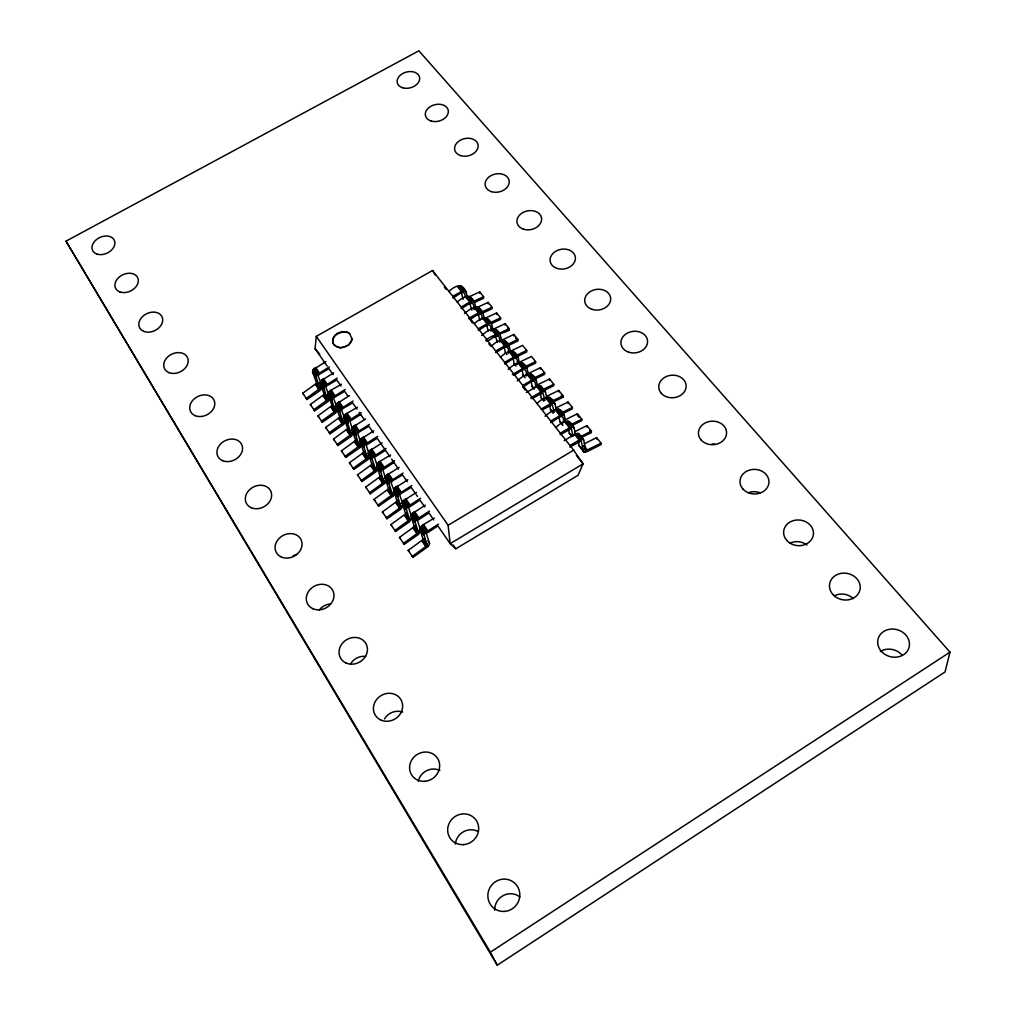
<?xml version="1.0" encoding="UTF-8"?>
<svg xmlns="http://www.w3.org/2000/svg" width="1016" height="1016" viewBox="0 0 1016 1016"><rect width="100%" height="100%" fill="white"/><g stroke="black" fill="none" stroke-linecap="round" stroke-linejoin="round"><path stroke-width="1.5" d="M353.593 432.448L351.549 436.093L337.934 445.541L337.134 444.475L351.345 434.188L347.561 423.151L348.374 420.802L361.201 412.648M509.346 351.726L522.63 345.389L526.707 350.482L526.707 351.968L516.077 357.048M322.313 386.651L320.37 390.296L307.035 399.504L302.755 393.23L316.598 383.197L312.56 371.92L313.309 369.57L325.844 361.671M365.595 418.973L352.743 427.165L351.917 429.514L355.663 440.512L341.401 450.85L345.872 457.39L359.575 447.878L361.645 444.703M307.035 399.504L306.235 398.412L320.116 388.353L316.103 377.101L316.852 374.752L329.413 366.827M345.872 457.39L345.084 456.336L359.385 445.973L355.663 435L356.489 432.664L369.38 424.434M329.908 398.907L328.028 401.549L314.63 410.82L310.312 404.495L324.231 394.399L320.256 383.172L321.018 380.822L333.604 372.872M518.16 362.852L531.495 356.464L535.623 361.607L535.61 363.093L526.275 367.589M373.825 430.848L360.909 439.103L360.07 441.439L363.741 452.387L349.415 462.775L353.924 469.379L367.69 459.804L369.456 457.67L369.684 455.727M314.63 410.82L313.83 409.727L327.787 399.618L323.837 388.417L324.599 386.067L337.223 378.079M353.924 469.379L353.136 468.325L367.513 457.911L363.855 446.989L364.706 444.652L377.66 436.372M540.448 369.125L540.474 367.652L528.422 373.469M348.069 396.291L344.64 391.338L334.391 397.447L333.756 398.92L337.668 408.851L337.477 410.82L335.191 413.372L322.313 422.262L317.945 415.874L332.054 405.46L328.155 395.046L328.435 392.824L330.492 390.538L341.465 384.2M322.313 422.262L321.5 421.183L335.547 411.01L331.648 399.86L332.435 397.51L345.123 389.471M382.156 442.862L369.164 451.168L368.313 453.504L371.932 464.388L357.505 474.84L362.052 481.495L375.907 471.869L377.685 469.735L377.939 467.792M540.474 367.652L544.652 372.859L544.627 374.332L533.908 379.527M345.529 420.37L345.326 422.339L343.624 424.447L330.073 433.832L325.679 427.406L339.763 417.195L335.902 406.07L336.69 403.733L349.415 395.656M362.052 481.495L361.277 480.466L375.73 469.976L372.148 459.13L373.012 456.794L386.042 448.45M549.529 380.454L549.554 378.981L537.464 384.848M330.073 433.832L329.273 432.765L343.395 422.529L339.56 411.429L340.36 409.092L353.111 400.99M390.589 455.016L379.298 461.683L377.126 464.007L376.758 466.204L380.2 476.542L365.709 487.058L370.281 493.776L385.28 483.032L386.372 480.428L382.791 469.862L393.967 462.534M549.554 378.981L553.784 384.251L553.745 385.712L542.989 390.97M337.934 445.541L333.502 439.052L347.764 428.523L343.98 418.211L344.284 415.989L346.38 413.69L357.454 407.251M370.281 493.776L369.519 492.747L384.061 482.194L380.543 471.411L381.419 469.075L394.525 460.68M558.698 391.897L558.736 390.436L546.595 396.367M399.136 467.322L385.991 475.755L385.102 478.091L388.582 488.836L374.002 499.415L378.625 506.184L392.633 496.43L394.792 493.243M553.517 401.866L562.966 397.231L563.016 395.77L558.736 390.436M378.625 506.184L377.863 505.168L392.481 494.563L389.039 483.845L389.941 481.52L403.098 473.05M567.982 403.479L568.033 402.019L555.841 408.026M407.772 479.768L394.564 488.277L393.662 490.601L397.065 501.282L382.384 511.924L387.058 518.757L401.155 508.927L403.263 504.863M387.058 518.757L386.296 517.754L401.015 507.073L397.637 496.43L398.551 494.106L411.798 485.572M568.033 402.019L572.364 407.416L572.3 408.876L561.454 414.236M563.842 420.497L577.444 413.753L577.38 415.201L579.12 417.385M416.509 492.379L403.238 500.939L402.311 503.276L405.651 513.867L390.881 524.586L395.592 531.482L409.765 521.589L411.988 517.931L408.635 507.581L419.989 500.101L424.764 506.984M395.592 531.482L394.843 530.479L409.639 519.735L406.349 509.168L407.276 506.844L420.586 498.246M577.444 413.753L581.825 419.214L581.749 420.662L570.865 426.085M425.361 505.142L412.013 513.766L411.074 516.09L414.338 526.618L399.478 537.4L404.228 544.36L418.49 534.391L420.738 530.746L417.462 520.471L428.879 512.928L433.718 519.9M586.88 427.063L586.956 425.615L574.662 431.762M404.228 544.36L403.479 543.37L418.376 532.562L415.15 522.059L416.103 519.748L429.489 511.086M581.736 437.388L591.312 432.587L591.388 431.14L586.956 425.615M434.327 518.058L422.745 525.018L420.484 527.368L420.027 529.539L423.126 539.521L408.178 550.367L412.966 557.39L428.409 546.303L429.603 543.712L426.39 533.514L437.883 525.92L450.177 543.662L455.828 548.792L578.091 475.247L583.057 463.842L573.634 450.151L432.511 270.523L316.281 336.372L315.087 348.679L327.177 366.128M596.506 439.077L596.595 437.629L584.251 443.84M412.966 557.39L412.242 556.412L427.215 545.529L424.078 535.127L425.044 532.803L438.506 524.078M596.595 437.629L601.078 443.217L600.977 444.665L586.613 451.879L583.425 451.549L581.279 440.944L569.862 447.04M351.612 339.966L351.815 338.569L351.282 341.732L348.298 345.415L351.752 340.347M332.829 342.252L333.21 343.548L332.804 339.115L335.039 335.178L337.668 333.159L342.494 331.61L347.243 332.194L349.733 333.692L351.942 338.95M349.733 333.692C344.932 329.286 332.892 333.921 332.6 340.512M949.998 652.145L945.045 671.957L497.243 965.2L66.002 241.16L418.859 50.8L949.998 652.145L490.385 952.157L497.243 965.2M335.788 346.265L333.718 344.361L337.121 346.939L340.233 347.574L343.586 347.231L348.171 345.034M564.147 440.639L575.361 433.984L578.46 433.54L583.603 439.776L586.13 450.482L601.078 443.217M569.938 445.554L579.869 439.661L583.336 439.445M576.453 455.447L583.057 463.842L450.177 543.662L448.107 525.247L573.634 450.151M555.828 427.609C566.166 417.119 574.231 420.319 575.246 434.975M560.26 433.248L570.141 427.406L573.621 427.203M560.197 434.734L571.322 428.638L573.189 436.194M545.033 416.281C555.32 407.225 563.588 405.447 565.442 421.513M550.697 421.081L560.54 415.29L564.02 415.125M550.659 422.58C555.435 420.865 564.731 410.007 563.397 422.732M536.943 403.568C547.319 393.078 555.13 396.646 556.273 411.035M541.261 409.067L551.053 403.327L554.52 403.174M542.569 409.778L552.247 404.584L554.241 412.242M526.377 392.519L537.388 386.08L540.474 385.724L545.414 391.719L546.964 399.275M530.644 397.955L541.68 391.49L545.148 391.376M531.914 398.704L542.887 392.773L544.932 400.469M517.22 380.835C527.545 371.729 535.457 370.586 537.464 386.22M522.719 385.458L532.422 379.806L535.876 379.717M504.622 363.931C509.702 361.772 518.363 351.993 517.347 364.541M508.165 369.303C518.516 360.172 526.301 359.232 528.358 374.739M512.331 374.612L523.265 368.262L526.72 368.198M385.496 450.317L374.536 457.276L377.419 466.446M513.613 375.387C518.63 373.304 527.418 363.322 526.351 375.907M495.706 351.079L505.27 345.58L508.737 345.542M495.732 352.615C500.875 350.368 509.41 340.792 508.457 353.314M500.494 357.162C510.248 347.904 517.601 349.479 519.354 363.372M504.609 362.407L514.21 356.857L517.677 356.806M485.661 340.614C492.709 333.451 501.485 334.874 509.181 330.111L509.168 328.613L505.181 323.634L491.998 329.832M360.693 414.515L349.898 421.322L352.958 430.644M486.956 341.427C492.138 339.09 500.558 329.73 499.681 342.202M491.642 345.897C501.396 336.652 508.66 338.379 510.451 352.158M478.231 328.828L487.693 323.406L491.147 323.418M478.269 330.365C483.514 327.952 491.82 318.795 490.995 331.229M481.635 335.496C492.011 326.327 499.478 325.945 501.65 341.059M464.452 313.601C474.828 304.419 482.105 304.394 484.365 319.24M468.389 318.605L479.057 312.522L482.511 312.547M469.684 319.43C473.697 318.275 482.625 308 482.054 318.91M474.243 323.761C484.01 314.516 491.084 316.548 492.963 330.086M457.251 302.12C467.017 292.9 473.926 295.212 475.856 308.521M461.137 307.073L470.522 301.752L473.964 301.803M461.2 308.623C466.547 306.057 474.624 297.307 473.913 309.639M448.894 291.49C457.403 283.197 465.226 283.858 467.093 296.443M452.742 296.38L462.077 291.097L465.531 291.173M452.819 297.942C456.908 296.647 465.645 286.715 465.15 297.548M580.441 436.626L591.388 431.14M570.916 424.637L581.825 419.214M561.505 412.788L572.364 407.416M552.209 401.066L563.016 395.77M543.014 389.496L553.784 384.251M533.921 378.054L544.652 372.859M524.942 366.751L535.623 361.607M516.065 355.575L526.707 350.482M505.955 345.148L517.893 339.484L513.855 334.455L500.304 340.843M507.301 346.012L517.893 340.982L517.893 339.484M498.615 333.604L509.168 328.613M490.03 322.796L500.545 317.868L496.608 312.941L484.784 318.465M491.388 323.672L500.57 319.367L500.545 317.868M481.597 313.614L492.061 308.737L492.023 307.238L488.125 302.374L477.66 307.226L481.635 312.115M481.546 312.115L492.023 307.238M473.164 301.561L483.591 296.723L479.743 291.909L468.02 297.32M474.523 302.451L483.641 298.234L483.591 296.723M495.999 336.334L493.154 336.779M487.439 325.526L484.188 325.78M478.98 314.833L476.136 315.252M470.611 304.267L467.03 304.216M337.121 346.939L340.373 347.942L343.586 347.231M571.373 434.505L569.404 433.807L568.528 429.209M580.39 446.634L584.365 452.209M559.029 417.22L559.956 421.83L561.378 422.58M552.056 410.769L550.609 410.007L549.656 405.371M542.823 399.098L541.376 398.323L540.106 392.227M533.705 387.566L532.257 386.779L531.228 382.08M524.701 376.161L523.24 375.361L521.881 369.202M515.785 364.896L514.325 364.084L512.915 357.899M506.501 353.67L505.371 352.539L504.063 346.71M579.501 446.443L578.129 441.35M497.383 342.481L495.313 335.661M471.856 310.172L469.659 303.251M315.087 348.679L319.799 354.343M507.594 328.117L509.181 330.111M515.48 337.96L517.093 339.966M561.264 395.097L562.966 397.231M589.534 430.378L591.312 432.587M461.264 286.042L466.001 291.998M469.659 296.608L474.434 302.616M478.168 307.302L482.968 313.36M486.753 318.122L490.804 323.215M495.452 329.07L500.342 335.216M504.241 340.131L509.181 346.342M513.144 351.333L518.109 357.594M522.148 362.661L526.339 367.944M531.254 374.129L536.308 380.492M540.474 385.724L545.567 392.151M549.796 397.472L554.939 403.936M559.245 409.346L564.426 415.874M568.795 421.373L574.027 427.952M578.46 433.54L583.743 440.182M460.769 285.864L464.642 290.728M469.176 296.443L473.088 301.358M486.27 317.957L490.271 322.999M494.97 328.905L499.008 333.997M503.758 339.979L507.86 345.135M512.661 351.18L516.801 356.387M521.665 362.509L525.856 367.792M530.771 373.977L535.013 379.324M539.991 385.585L544.284 390.982M549.313 397.332L553.656 402.793M558.762 409.207L563.156 414.744M568.312 421.246L572.757 426.847M577.99 433.413L582.486 439.09M460.21 285.788L464.071 290.665M468.605 296.367L472.516 301.295M477.101 307.073L481.063 312.052M485.699 317.894L489.699 322.936M494.398 328.854L498.437 333.947M503.187 339.928L507.289 345.084M512.089 351.13L516.23 356.349M521.094 362.471L525.285 367.741M530.2 373.939L534.441 379.285M539.42 385.547L543.712 390.957M548.754 397.294L553.098 402.768M558.19 409.181L562.585 414.719M567.741 421.221L572.198 426.822M577.418 433.4L581.914 439.064M459.575 285.826L463.448 290.703M467.982 296.418L471.894 301.346M476.479 307.124L480.428 312.103M485.077 317.945L489.077 322.986M493.763 328.905L497.815 333.997M502.564 339.979L506.654 345.135M511.454 351.193L515.595 356.413M520.459 362.534L524.65 367.817M529.565 374.015L533.806 379.349M538.785 385.623L543.077 391.033M548.119 397.37L552.45 402.844M557.555 409.27L561.95 414.807M567.106 421.31L571.551 426.91M576.783 433.489L581.279 439.166M458.915 285.979L462.775 290.843M467.309 296.57L471.221 301.498M475.805 307.276L479.755 312.255M484.391 318.11L488.391 323.151M493.09 329.057L497.129 334.162M501.879 340.144L505.981 345.3M510.781 351.358L514.922 356.578M519.773 362.712L523.964 367.983M528.891 374.193L533.121 379.527M538.099 385.801L542.392 391.211M547.433 397.561L551.764 403.035M556.87 409.461L561.264 414.998M566.42 421.5L570.865 427.101M576.085 433.692L580.593 439.356M496.735 334.34L498.348 336.372M505.536 345.44L507.175 347.497M458.216 286.233L462.077 291.097M466.611 296.812L470.522 301.752M475.107 307.531L479.057 312.522M483.705 318.364L487.693 323.406M492.392 329.324L496.43 334.429M501.18 340.411L505.27 345.58M510.07 351.638L514.21 356.857M519.074 362.979L523.265 368.262M528.18 374.46L532.422 379.806M537.388 386.08L541.68 391.49M546.71 397.84L551.053 403.327M556.146 409.753L560.54 415.29M565.696 421.792L570.141 427.406M575.361 433.984L579.869 439.661M457.53 286.576L461.391 291.452M465.925 297.167L469.824 302.095M474.409 307.886L478.371 312.865M483.006 318.719L486.994 323.761M491.693 329.679L495.732 334.785M500.482 340.779L504.571 345.935M509.372 351.993L513.499 357.226M518.363 363.347L522.554 368.63M527.469 374.84L531.698 380.187M536.677 386.461L540.957 391.871M545.998 398.221L550.329 403.708M555.422 410.134L559.816 415.671M564.972 422.186L569.417 427.787M574.637 434.378L579.133 440.055M583.768 445.643L587.337 450.151M583.451 445.795L587.007 450.291M584.911 448.158L586.702 450.405M584.619 448.221L586.397 450.469M584.34 448.234L586.13 450.482M582.168 448.882L584.835 452.26M560.908 422.529L562.648 424.726M505.371 352.539L506.997 354.584M514.185 363.69L515.963 366.154M523.1 374.98L525.132 377.787M532.117 386.385L534.175 389.217M541.249 397.942L543.789 401.168M550.481 409.626L553.187 413.271M559.829 421.45L562.788 425.45M569.278 433.426L571.919 436.766M578.841 445.541L583.959 452.069M444.36 287.16L446.202 289.522M470.611 320.611L472.453 322.948M488.836 343.827L490.728 346.227M525.183 390.119L522.707 386.969C527.672 384.975 536.575 374.777 535.445 387.413M408.178 550.367L408.927 551.358M390.881 524.586L391.63 525.59M399.478 537.4L400.228 538.391M374.002 499.415L374.764 500.444M382.384 511.924L383.146 512.94M349.415 462.775L350.19 463.829M357.505 474.84L358.292 475.882M365.709 487.058L366.471 488.086M333.502 439.052L334.289 440.119M341.401 450.85L342.202 451.904M463.194 299.377L461.302 292.697M310.312 404.495L311.112 405.587M317.945 415.874L318.757 416.966M325.679 427.406L326.479 428.473M479.933 320.561L478.117 313.931M302.755 393.23L303.568 394.335M316.281 336.372L448.107 525.247M453.136 544.906L455.828 548.792M333.146 374.739L328.955 368.706L319.087 374.434L318.186 376.187L321.64 384.823M340.995 386.067L336.753 379.959L326.555 386.017L325.984 387.731L329.895 397.472M356.959 409.118L352.628 402.857L342.608 408.737L341.668 410.489L344.995 418.998M359.207 412.356L364.211 419.583M373.304 432.714L368.871 426.301L359.08 432.016L357.797 434.035L361.01 442.443M390.042 456.87L377.139 438.239L366.23 445.148L369.164 454.368M391.617 459.143L398.564 469.176M407.2 481.622L402.539 474.904L392.214 481.076L391.249 483.07L394.716 492.354M415.138 493.09L411.213 487.426L400.837 493.649L399.809 495.402L402.78 503.542M415.925 494.233L417.551 496.57M315.671 367.475L319.214 372.643M323.38 378.714L326.974 383.946M331.191 390.093L334.823 395.389M339.09 401.599L342.76 406.959M347.078 413.245L350.799 418.668M355.168 425.018L358.927 430.505M363.347 436.944L367.157 442.493M371.627 449.009L375.488 454.622M380.009 461.213L383.908 466.903M388.493 473.57L392.443 479.323M397.078 486.08L401.079 491.896M405.765 498.742L409.816 504.635M414.566 511.556L418.668 517.525M423.481 524.535L427.622 530.581M314.973 367.919L318.529 373.088M322.694 379.159L326.288 384.404M330.492 390.538L334.124 395.834M338.392 402.044L342.062 407.403M346.38 413.69L350.101 419.113M354.457 425.475L358.229 430.962M362.649 437.401L366.446 442.951M370.916 449.466L374.777 455.092M379.298 461.683L383.197 467.373M387.769 474.04L391.719 479.793M396.354 486.55L400.355 492.379M405.041 499.212L409.092 505.117M413.83 512.039L417.932 518.008M422.745 525.018L426.885 531.063M314.35 368.427L317.894 373.596M322.059 379.666L325.641 384.912M329.857 391.058L333.489 396.354M337.744 402.565L341.427 407.924M345.732 414.21L349.453 419.633M353.809 425.996L357.569 431.483M361.988 437.921L365.785 443.484M370.256 449.999L374.104 455.613M378.625 462.216L382.524 467.893M387.109 474.574L391.046 480.327M395.681 487.083L399.669 492.912M404.368 499.758L408.407 505.65M413.156 512.572L417.246 518.554M422.046 525.564L426.199 531.609M313.779 368.986L317.335 374.155M321.488 380.238L325.082 385.47M329.286 391.617L332.918 396.913M337.172 403.136L340.843 408.495M345.161 414.782L348.869 420.205M353.225 426.568L356.984 432.054M361.404 438.493L365.201 444.055M369.672 450.571L373.52 456.184M378.041 462.788L381.927 468.478M386.499 475.145L390.449 480.911M395.072 487.667L399.072 493.497M403.758 500.329L407.797 506.235M412.534 513.156L416.636 519.138M421.437 526.148L425.577 532.193M313.309 369.57L316.852 374.752M321.018 380.822L324.599 386.067M328.803 392.214L332.435 397.51M336.69 403.733L340.36 409.092M344.665 415.379L348.374 420.802M352.743 427.165L356.489 432.664M360.909 439.103L364.706 444.652M369.164 451.168L373.012 456.794M377.533 463.385L381.419 469.075M385.991 475.755L389.941 481.52M394.564 488.277L398.551 494.106M403.238 500.939L407.276 506.844M412.013 513.766L416.103 519.748M420.903 526.758L425.044 532.803M312.953 370.18L316.484 375.361M320.65 381.432L324.231 386.677M328.435 392.824L332.054 398.12M336.309 404.343L339.979 409.702M344.284 415.989L347.993 421.411M352.349 427.787L356.108 433.273M360.515 439.712L364.312 445.262M368.77 451.79L372.618 457.403M377.126 464.007L381.025 469.697M385.585 476.377L389.534 482.13M394.157 488.887L398.145 494.716M402.819 501.561L406.857 507.467M411.594 514.388L415.684 520.357M420.484 527.368L424.612 533.425M312.699 370.789L316.243 375.971M320.396 382.041L323.977 387.286M328.181 393.433L331.8 398.729M336.055 404.952L339.712 410.312M344.018 416.598L347.726 422.021M352.082 428.384L355.829 433.883M360.236 440.322L364.033 445.872M368.49 452.387L372.339 458.013M376.847 464.617L380.733 470.306M385.305 476.974L389.242 482.74M393.865 489.496L397.84 495.325M402.526 502.171L406.552 508.064M411.29 514.998L415.379 520.967M420.167 527.977L424.307 534.022M312.572 371.373L316.103 376.555M320.256 382.626L323.837 387.871M328.041 394.017L331.66 399.313M335.915 405.524L339.573 410.896M343.878 417.182L347.586 422.605M351.93 428.968L355.689 434.454M360.083 440.906L363.88 446.456M368.338 452.971L372.174 458.597M376.682 465.188L380.581 470.878M385.14 477.558L389.077 483.311M393.687 490.068L397.675 495.897M402.349 502.742L406.387 508.635M411.124 515.569L415.201 521.538M419.989 528.549L424.129 534.594M312.56 371.92L316.103 377.101M320.256 383.172L323.837 388.417M328.028 394.551L331.648 399.86M335.902 406.07L339.56 411.429M343.865 417.728L347.561 423.151M351.917 429.514L355.663 435M360.07 441.439L363.855 446.989M368.313 453.504L372.148 459.13M376.657 465.722L380.543 471.411M385.102 478.091L389.039 483.845M393.662 490.601L397.637 496.43M402.311 503.276L406.349 509.168M411.074 516.09L415.15 522.059M419.951 529.069L424.078 535.127M427.876 540.906L429.527 543.306M312.687 372.415L316.23 377.584M320.37 383.667L323.952 388.899M328.155 395.046L331.775 400.342M336.017 406.552L339.674 411.912M343.98 418.211L347.675 423.621M352.031 429.997L355.778 435.483M360.172 441.922L363.969 447.472M368.414 453.987L372.25 459.6M376.758 466.204L380.644 471.881M385.204 478.561L389.141 484.315M393.751 491.071L397.739 496.9M402.4 503.733L406.438 509.638M411.163 516.56L415.239 522.529M420.027 529.539L424.167 535.584M316.687 382.219L320.192 387.375M324.32 393.421L327.876 398.628M332.041 404.749L335.648 410.02M339.865 416.217L343.497 421.551M347.764 427.812L351.447 433.21M355.765 439.534L359.486 444.995M363.855 451.409L367.627 456.933M372.046 463.423L375.856 469.011M380.34 475.577L384.188 481.228M388.722 487.87L392.62 493.598M397.205 500.317L401.155 506.108M405.79 512.915L409.791 518.782M414.49 525.666L418.541 531.597M423.291 538.569L427.38 544.589M316.738 382.435L320.256 387.833M324.383 393.637L327.939 399.085M332.105 404.965L335.699 410.477M339.915 416.433L343.56 421.996M347.828 428.028L351.498 433.654M355.816 439.75L359.537 445.452M363.906 451.625L367.678 457.378M372.097 463.626L375.907 469.455M380.378 475.78L384.239 481.673M388.76 488.074L392.659 494.043M397.256 500.52L401.193 506.552M405.841 513.118L409.829 519.214M414.528 525.869L418.567 532.041M423.329 538.772L427.406 545.02M316.7 382.93L320.218 388.087M324.333 394.132L327.889 399.351M332.054 405.46L335.648 410.743M339.865 416.928L343.51 422.262M347.764 428.523L351.447 433.921M355.765 440.245L359.486 445.707M363.855 452.12L367.614 457.645M372.034 464.121L375.844 469.71M380.314 476.275L384.175 481.927M388.696 488.569L392.595 494.297M397.18 501.015L401.13 506.806M405.765 513.601L409.765 519.468M414.452 526.351L418.503 532.295M423.24 539.255L427.342 545.274M316.598 383.197L320.116 388.353M324.231 394.399L327.787 399.618M331.953 405.74L335.547 411.01M339.763 417.195L343.395 422.529M347.663 428.79L351.345 434.188M355.663 440.512L359.385 445.973M363.741 452.387L367.513 457.911M371.932 464.388L375.73 469.976M380.2 476.542L384.061 482.194M388.582 488.836L392.481 494.563M397.065 501.282L401.015 507.073M405.651 513.867L409.639 519.735M414.338 526.618L418.376 532.562M423.126 539.521L427.215 545.529M357.899 444.106L360.121 447.383M390.855 492.493L393.205 495.922M316.459 383.476L319.964 388.633M324.091 394.678L327.635 399.885M331.813 406.006L335.394 411.277M339.611 417.462L343.243 422.796M347.51 429.057L351.193 434.454M355.498 440.792L359.22 446.253M363.588 452.653L367.348 458.178M371.767 464.668L375.577 470.256M380.048 476.809L383.896 482.473M388.417 489.115L392.316 494.83M396.9 501.548L400.85 507.352M405.473 514.147L409.473 520.014M414.16 526.898L418.211 532.829M422.948 539.801L427.05 545.808M316.268 383.743L319.773 388.899M323.901 394.945L327.444 400.164M331.61 406.273L335.204 411.556M339.42 417.741L343.052 423.075M347.32 429.336L350.99 434.734M355.308 441.058L359.029 446.519M363.385 452.933L367.144 458.457M371.564 464.934L375.374 470.522M379.844 477.088L383.692 482.74M388.214 489.382L392.113 495.11M396.685 501.828L400.634 507.619M405.27 514.426L409.257 520.294M413.944 527.177L417.995 533.108M422.732 540.08L426.834 546.087M316.039 384.01L319.545 389.166M323.659 395.211L327.215 400.418M331.381 406.54L334.975 411.81M339.179 418.008L342.811 423.342M347.078 429.603L350.749 434.988M355.067 441.325L358.788 446.786M363.144 453.2L366.903 458.724M371.323 465.201L375.133 470.789M379.59 477.355L383.451 483.006M387.972 489.649L391.858 495.376M396.443 502.095L400.38 507.886M405.016 514.693L409.004 520.56M413.69 527.444L417.741 533.375M422.478 540.347L426.568 546.354M315.773 384.251L319.278 389.407M323.406 395.453L326.949 400.672M331.114 406.781L334.696 412.064M338.912 418.249L342.544 423.583M346.812 429.844L350.482 435.242M354.787 441.579L358.508 447.04M362.864 453.441L366.636 458.965M371.043 465.455L374.853 471.043M379.311 477.609L383.172 483.26M387.68 489.903L391.579 495.63M396.151 502.349L400.101 508.152M404.736 514.947L408.724 520.814M413.41 527.698L417.449 533.629M422.199 540.601L426.288 546.608M315.481 384.467L318.986 389.623M323.101 395.681L326.657 400.888M330.822 407.01L334.404 412.28M338.62 418.478L342.252 423.812M346.507 430.073L350.177 435.47M354.495 441.808L358.204 447.269M362.572 453.669L366.332 459.207M370.738 465.684L374.548 471.272M379.006 477.838L382.854 483.502M387.375 490.144L391.274 495.859M395.846 502.59L399.796 508.381M404.419 515.188L408.407 521.056M413.093 527.939L417.132 533.87M421.881 540.842L425.971 546.849M432.511 270.523L435.585 275.323M66.002 241.16L490.385 952.157M333.07 343.167L333.87 344.741M488.201 331L486.664 324.739M345.211 346.71L346.761 345.973M479.743 291.909L479.793 293.421M488.125 302.374L488.163 303.873M496.608 312.941L496.634 314.439M505.181 323.634L505.206 325.133M513.855 334.455L513.867 335.94M292.824 556.057A13.64 11.582 -28.2 0 1 296.748 554.406M319.278 609.93A13.957 12.141 -29.1 0 1 330.403 603.923M350.672 663.702A14.287 12.738 -30.4 0 1 365.684 656.387M384.442 718.947A14.643 13.373 -32.4 0 1 402.654 712.076M418.262 781.279A15.024 14.059 -35.9 0 1 439.915 770.484M455.359 844.093A15.431 14.77 -43.4 0 1 477.736 831.342M494.64 910.298A15.926 15.494 -62.4 0 1 519.824 896.861M880.326 651.561A15.672 13.678 17 0 1 902.081 655.091M834.593 595.706A15.113 13.157 11.6 0 1 853.377 598.615M789.851 543.255A14.618 12.636 6.6 0 1 806.92 544.982M748.538 492.709A14.173 12.116 2.4 0 1 760.032 492.76M712 444.106A13.78 11.62 -1.2 0 1 714.858 444.094M96.622 253.962A12.002 8.636 -25.1 0 0 114.833 244.005A12.002 8.636 -25.1 0 0 98.857 237.96A12.002 8.636 -25.1 0 0 96.622 253.962M119.736 291.871A12.243 8.992 -25.3 0 0 138.265 281.635A12.243 8.992 -25.3 0 0 121.831 275.272A12.243 8.992 -25.3 0 0 119.736 291.871M143.815 331.394A12.497 9.385 -25.6 0 0 162.687 320.853A12.497 9.385 -25.6 0 0 145.783 314.16A12.497 9.385 -25.6 0 0 143.815 331.394M168.935 372.618A12.764 9.792 -25.9 0 0 188.163 361.76A12.764 9.792 -25.9 0 0 170.764 354.698A12.764 9.792 -25.9 0 0 168.935 372.618M195.174 415.658A13.043 10.236 -26.2 0 0 214.757 404.47A13.043 10.236 -26.2 0 0 196.825 397.015A13.043 10.236 -26.2 0 0 195.174 415.658M222.593 460.654A13.335 10.706 -26.6 0 0 242.545 449.097A13.335 10.706 -26.6 0 0 224.066 441.236A13.335 10.706 -26.6 0 0 222.593 460.654M251.269 507.721A13.627 11.201 -27.2 0 0 271.615 495.77A13.627 11.201 -27.2 0 0 252.54 487.477A13.627 11.201 -27.2 0 0 251.269 507.721M281.318 557.009A13.945 11.735 -27.8 0 0 302.057 544.665A13.945 11.735 -27.8 0 0 282.359 535.876A13.945 11.735 -27.8 0 0 281.318 557.009M312.801 608.673A14.275 12.319 -28.6 0 0 333.972 595.909A14.275 12.319 -28.6 0 0 313.601 586.613A14.275 12.319 -28.6 0 0 312.801 608.673M345.859 662.915A14.63 12.941 -29.8 0 0 367.462 649.681A14.63 12.941 -29.8 0 0 346.392 639.839A14.63 12.941 -29.8 0 0 345.859 662.915M380.594 719.912A14.999 13.602 -31.5 0 0 402.654 706.196A14.999 13.602 -31.5 0 0 380.822 695.744A14.999 13.602 -31.5 0 0 380.594 719.912M424.675 781.317A15.392 14.313 -34.5 0 0 437.629 758.469A15.392 14.313 -34.5 0 0 411.556 760.285A15.392 14.313 -34.5 0 0 424.675 781.317M463.448 844.626A15.811 15.075 -40.7 0 0 476.466 820.725A15.811 15.075 -40.7 0 0 449.605 822.452A15.811 15.075 -40.7 0 0 463.448 844.626M504.342 911.428A16.32 15.85 -56.9 0 0 517.423 886.384A16.32 15.85 -56.9 0 0 489.737 888.022A16.32 15.85 -56.9 0 0 504.342 911.428M881.228 651.192A16.066 13.932 15.9 0 0 908.431 649.135A16.066 13.932 15.9 0 0 891.032 629.095A16.066 13.932 15.9 0 0 881.228 651.192M832.739 594.335A15.481 13.386 10.6 0 0 859.155 592.214A15.481 13.386 10.6 0 0 842.632 573.176A15.481 13.386 10.6 0 0 832.739 594.335M786.663 540.309A14.961 12.84 5.9 0 0 812.33 538.137A14.961 12.84 5.9 0 0 796.607 520.027A14.961 12.84 5.9 0 0 786.663 540.309M742.823 488.899A14.503 12.306 1.7 0 0 767.779 486.677A14.503 12.306 1.7 0 0 752.818 469.443A14.503 12.306 1.7 0 0 742.823 488.899M701.065 439.928A14.097 11.786 -1.7 0 0 725.348 437.667A14.097 11.786 -1.7 0 0 711.086 421.234A14.097 11.786 -1.7 0 0 701.065 439.928M661.238 393.23A13.716 11.29 -4.4 0 0 684.886 390.931A13.716 11.29 -4.4 0 0 671.271 375.247A13.716 11.29 -4.4 0 0 661.238 393.23M628.46 352.095A13.373 10.808 -6.7 0 0 647.548 340.741A13.373 10.808 -6.7 0 0 626.72 333.451A13.373 10.808 -6.7 0 0 628.46 352.095M591.922 309.309A13.056 10.363 -8.6 0 0 610.667 298.31A13.056 10.363 -8.6 0 0 590.499 291.414A13.056 10.363 -8.6 0 0 591.922 309.309M556.971 268.389A12.751 9.931 -10.1 0 0 575.399 257.721A12.751 9.931 -10.1 0 0 555.854 251.181A12.751 9.931 -10.1 0 0 556.971 268.389M523.507 229.197A12.471 9.525 -11.4 0 0 541.617 218.846A12.471 9.525 -11.4 0 0 522.668 212.649A12.471 9.525 -11.4 0 0 523.507 229.197M491.426 191.643A12.192 9.144 -12.4 0 0 509.232 181.585A12.192 9.144 -12.4 0 0 490.842 175.704A12.192 9.144 -12.4 0 0 491.426 191.643M460.654 155.613A11.938 8.776 -13.3 0 0 478.168 145.834A11.938 8.776 -13.3 0 0 460.299 140.246A11.938 8.776 -13.3 0 0 460.654 155.613M431.114 121.018A11.697 8.446 -14.1 0 0 448.348 111.506A11.697 8.446 -14.1 0 0 430.975 106.21A11.697 8.446 -14.1 0 0 431.114 121.018M402.73 87.782A11.468 8.115 -14.7 0 0 419.684 78.524A11.468 8.115 -14.7 0 0 402.793 73.482A11.468 8.115 -14.7 0 0 402.73 87.782"/></g></svg>
